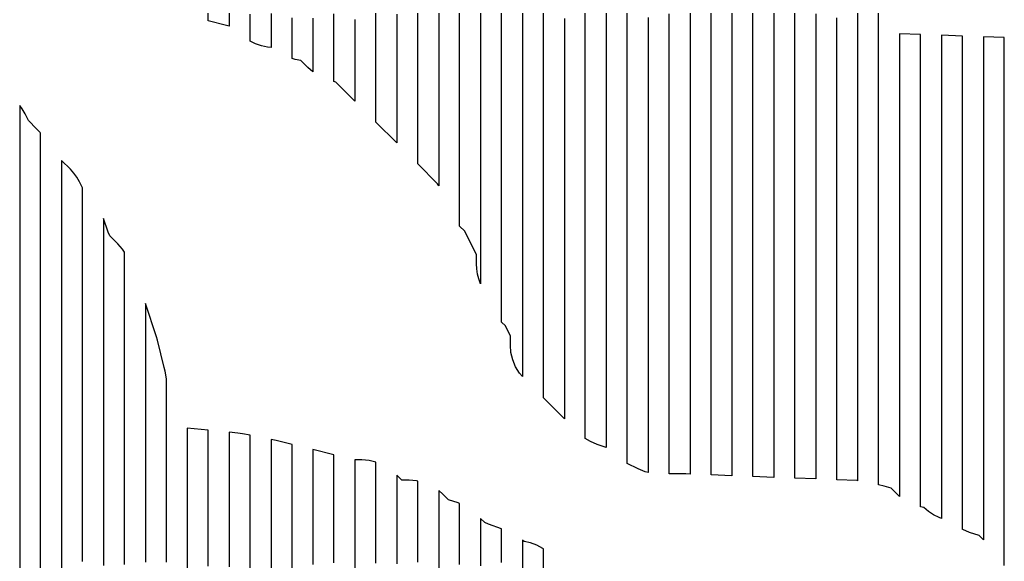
# Model space of a CAD drawing. Header units: millimetres. Extents: x -6 to 1890, y -8 to 898.
# Drawn here: x 1493.6 to 1681.6, y 642.5 to 745.9 of the extents above; entities that cross this region are included whole.
import ezdxf

# ---------------------------------------------------------------- set-up
doc = ezdxf.new("R2010")
doc.units = ezdxf.units.MM
doc.layers.add('PASSADAS_COMPLETAS', color=1, linetype='CONTINUOUS')
doc.layers.add('PECAS_2D', color=3, linetype='CONTINUOUS')

msp = doc.modelspace()

# ---------------------------------------------------------------- linework, layer by layer
at = {"layer": 'PASSADAS_COMPLETAS'}
for points in [[(1573.578, 759.656), (1573.578, 738.876), (1573.578, 737.578), (1573.578, 736.279), (1573.578, 734.98), (1573.578, 733.681), (1573.578, 732.383), (1573.578, 731.084), (1573.578, 729.785), (1573.578, 728.486), (1573.578, 725.889), (1573.578, 724.59), (1573.578, 723.291), (1573.578, 721.993), (1573.578, 714.2), (1573.382, 714.592), (1569.578, 718.396), (1569.578, 726.127), (1569.578, 727.416), (1569.578, 728.704), (1569.578, 729.993), (1569.578, 731.281), (1569.578, 732.57), (1569.578, 733.858), (1569.578, 735.147), (1569.578, 736.435), (1569.578, 737.724), (1569.578, 739.012), (1569.578, 740.301), (1569.578, 741.589), (1569.578, 742.878), (1569.578, 744.166), (1569.578, 762.205)], [(1581.578, 755.082), (1581.578, 727.889), (1581.578, 726.595), (1581.578, 725.3), (1581.578, 724.005), (1581.578, 722.71), (1581.578, 721.415), (1581.578, 720.12), (1581.578, 718.825), (1581.578, 717.531), (1581.578, 716.236), (1581.578, 714.941), (1581.578, 713.646), (1581.578, 711.056), (1581.578, 709.761), (1581.578, 695.518), (1581.276, 696.423), (1581.018, 697.363), (1580.861, 698.328), (1580.809, 699.301), (1580.809, 701.03), (1578.552, 705.544), (1577.578, 706.518), (1577.578, 716.927), (1577.578, 718.228), (1577.578, 719.529), (1577.578, 720.83), (1577.578, 722.131), (1577.578, 723.432), (1577.578, 724.734), (1577.578, 726.035), (1577.578, 727.336), (1577.578, 728.637), (1577.578, 729.938), (1577.578, 732.54), (1577.578, 757.261)], [(1653.578, 756.473), (1653.578, 744.799), (1653.578, 739.611), (1653.578, 737.017), (1653.578, 735.72), (1653.578, 734.423), (1653.578, 733.126), (1653.578, 731.829), (1653.578, 730.532), (1653.578, 727.938), (1653.578, 726.641), (1653.578, 725.344), (1653.578, 724.047), (1653.578, 722.75), (1653.578, 721.453), (1653.578, 720.156), (1653.578, 718.859), (1653.578, 717.562), (1653.578, 716.265), (1653.578, 714.968), (1653.578, 713.67), (1653.578, 712.373), (1653.578, 711.076), (1653.578, 709.779), (1653.578, 708.482), (1653.578, 707.185), (1653.578, 705.888), (1653.578, 668.274), (1653.578, 666.977), (1653.578, 665.68), (1653.578, 664.383), (1653.578, 663.086), (1653.578, 661.789), (1653.578, 657.898), (1653.466, 657.92), (1649.578, 658.07), (1649.578, 661.96), (1649.578, 663.257), (1649.578, 664.554), (1649.578, 665.851), (1649.578, 667.148), (1649.578, 668.445), (1649.578, 706.057), (1649.578, 707.354), (1649.578, 708.651), (1649.578, 709.948), (1649.578, 711.245), (1649.578, 712.542), (1649.578, 713.839), (1649.578, 715.135), (1649.578, 716.432), (1649.578, 717.729), (1649.578, 719.026), (1649.578, 720.323), (1649.578, 721.62), (1649.578, 722.917), (1649.578, 724.214), (1649.578, 726.808), (1649.578, 728.105), (1649.578, 729.402), (1649.578, 730.699), (1649.578, 731.996), (1649.578, 733.293), (1649.578, 734.59), (1649.578, 738.481), (1649.578, 741.075), (1649.578, 743.668), (1649.578, 746.262)], [(1589.578, 749.919), (1589.578, 712.559), (1589.578, 709.982), (1589.578, 708.694), (1589.578, 707.405), (1589.578, 706.117), (1589.578, 704.829), (1589.578, 703.541), (1589.578, 702.252), (1589.578, 700.964), (1589.578, 699.676), (1589.578, 698.387), (1589.578, 697.099), (1589.578, 695.811), (1589.578, 694.523), (1589.578, 693.234), (1589.578, 691.946), (1589.578, 677.775), (1589.021, 678.426), (1588.268, 679.65), (1587.715, 680.986), (1587.381, 682.383), (1587.272, 683.789), (1587.272, 685.519), (1586.308, 687.447), (1585.578, 688.177), (1585.578, 702.369), (1585.578, 703.659), (1585.578, 704.949), (1585.578, 706.239), (1585.578, 707.529), (1585.578, 708.819), (1585.578, 710.109), (1585.578, 711.399), (1585.578, 712.689), (1585.578, 713.979), (1585.578, 715.27), (1585.578, 716.56), (1585.578, 717.85), (1585.578, 719.14), (1585.578, 720.43), (1585.578, 752.682)], [(1681.578, 641.692), (1681.578, 649.448), (1681.578, 650.741), (1681.578, 652.034), (1681.578, 653.326), (1681.578, 654.619), (1681.578, 655.912), (1681.578, 657.205), (1681.578, 702.451), (1681.578, 703.744), (1681.578, 705.036), (1681.578, 706.329), (1681.578, 708.915), (1681.578, 710.207), (1681.578, 712.793), (1681.578, 715.378), (1681.578, 717.964), (1681.578, 719.257), (1681.578, 720.549), (1681.578, 721.842), (1681.578, 723.135), (1681.578, 724.428), (1681.578, 725.72), (1681.578, 727.013), (1681.578, 728.306), (1681.578, 729.599), (1681.578, 730.891), (1681.578, 732.184), (1681.578, 733.477), (1681.578, 734.77), (1681.578, 736.062), (1681.578, 737.355), (1681.578, 738.648), (1681.578, 742.526), (1677.578, 742.669), (1677.578, 738.774), (1677.578, 737.475), (1677.578, 736.177), (1677.578, 734.879), (1677.578, 733.58), (1677.578, 732.282), (1677.578, 730.984), (1677.578, 729.685), (1677.578, 728.387), (1677.578, 727.088), (1677.578, 725.79), (1677.578, 724.492), (1677.578, 723.193), (1677.578, 721.895), (1677.578, 720.596), (1677.578, 719.298), (1677.578, 718), (1677.578, 716.701), (1677.578, 715.403), (1677.578, 714.105), (1677.578, 712.806), (1677.578, 711.508), (1677.578, 710.21), (1677.578, 708.911), (1677.578, 707.613), (1677.578, 706.314), (1677.578, 705.016), (1677.578, 703.718), (1677.578, 659.573), (1677.578, 658.275), (1677.578, 656.976), (1677.578, 655.678), (1677.578, 654.379), (1677.578, 653.081), (1677.578, 651.783), (1677.578, 646.589), (1676.769, 647.398), (1674.929, 648.012), (1673.637, 648.556), (1673.578, 648.593), (1673.578, 655.046), (1673.578, 656.337), (1673.578, 657.627), (1673.578, 658.918), (1673.578, 661.499), (1673.578, 702.801), (1673.578, 704.092), (1673.578, 705.382), (1673.578, 706.673), (1673.578, 707.964), (1673.578, 709.254), (1673.578, 710.545), (1673.578, 711.836), (1673.578, 713.126), (1673.578, 714.417), (1673.578, 715.708), (1673.578, 716.998), (1673.578, 718.289), (1673.578, 719.58), (1673.578, 720.87), (1673.578, 722.161), (1673.578, 723.452), (1673.578, 724.742), (1673.578, 726.033), (1673.578, 727.324), (1673.578, 728.614), (1673.578, 729.905), (1673.578, 731.196), (1673.578, 732.486), (1673.578, 733.777), (1673.578, 735.068), (1673.578, 737.649), (1673.578, 738.94), (1673.578, 742.812), (1669.578, 742.955), (1669.578, 737.756), (1669.578, 736.456), (1669.578, 733.857), (1669.578, 732.557), (1669.578, 731.258), (1669.578, 729.958), (1669.578, 728.658), (1669.578, 727.359), (1669.578, 726.059), (1669.578, 724.759), (1669.578, 723.46), (1669.578, 722.16), (1669.578, 720.86), (1669.578, 719.561), (1669.578, 718.261), (1669.578, 716.961), (1669.578, 715.662), (1669.578, 714.362), (1669.578, 713.062), (1669.578, 711.763), (1669.578, 710.463), (1669.578, 709.164), (1669.578, 707.864), (1669.578, 706.564), (1669.578, 705.265), (1669.578, 662.376), (1669.578, 661.076), (1669.578, 659.776), (1669.578, 658.477), (1669.578, 657.177), (1669.578, 655.878), (1669.578, 650.679), (1669.11, 650.841), (1668.052, 651.369), (1667.075, 652.027), (1666.192, 652.805), (1665.578, 652.932), (1665.578, 658.084), (1665.578, 659.372), (1665.578, 660.66), (1665.578, 661.948), (1665.578, 663.237), (1665.578, 664.525), (1665.578, 665.813), (1665.578, 705.743), (1665.578, 707.031), (1665.578, 708.319), (1665.578, 709.607), (1665.578, 710.896), (1665.578, 712.184), (1665.578, 713.472), (1665.578, 714.76), (1665.578, 716.048), (1665.578, 717.336), (1665.578, 718.624), (1665.578, 719.912), (1665.578, 721.2), (1665.578, 722.488), (1665.578, 723.776), (1665.578, 725.064), (1665.578, 726.352), (1665.578, 727.641), (1665.578, 728.929), (1665.578, 730.217), (1665.578, 731.505), (1665.578, 732.793), (1665.578, 735.369), (1665.578, 736.657), (1665.578, 737.945), (1665.578, 743.097), (1661.578, 743.24), (1661.578, 736.745), (1661.578, 735.445), (1661.578, 734.146), (1661.578, 732.847), (1661.578, 731.548), (1661.578, 730.249), (1661.578, 728.95), (1661.578, 727.651), (1661.578, 726.352), (1661.578, 725.052), (1661.578, 723.753), (1661.578, 722.454), (1661.578, 721.155), (1661.578, 719.856), (1661.578, 718.557), (1661.578, 717.258), (1661.578, 715.959), (1661.578, 714.659), (1661.578, 713.36), (1661.578, 712.061), (1661.578, 710.762), (1661.578, 709.463), (1661.578, 708.164), (1661.578, 706.865), (1661.578, 705.565), (1661.578, 666.592), (1661.578, 665.292), (1661.578, 663.993), (1661.578, 662.694), (1661.578, 661.395), (1661.578, 660.096), (1661.578, 654.899), (1661.031, 655.38), (1659.965, 656.447), (1658.663, 656.881), (1657.578, 657.098), (1657.578, 660.957), (1657.578, 662.244), (1657.578, 663.53), (1657.578, 664.817), (1657.578, 666.103), (1657.578, 669.963), (1657.578, 705.984), (1657.578, 707.271), (1657.578, 708.557), (1657.578, 709.844), (1657.578, 711.13), (1657.578, 712.417), (1657.578, 713.703), (1657.578, 714.99), (1657.578, 716.276), (1657.578, 717.563), (1657.578, 718.849), (1657.578, 720.136), (1657.578, 721.422), (1657.578, 722.709), (1657.578, 723.995), (1657.578, 725.282), (1657.578, 726.568), (1657.578, 727.855), (1657.578, 729.141), (1657.578, 730.428), (1657.578, 731.714), (1657.578, 734.287), (1657.578, 735.574), (1657.578, 736.86), (1657.578, 751.012)], [(1533.578, 748.552), (1533.578, 744.679), (1533.073, 744.847), (1529.578, 745.721), (1529.578, 749.589)], [(1605.578, 749.418), (1605.578, 745.546), (1605.578, 741.674), (1605.578, 740.383), (1605.578, 739.093), (1605.578, 737.802), (1605.578, 736.511), (1605.578, 735.221), (1605.578, 678.432), (1605.578, 677.141), (1605.578, 675.851), (1605.578, 674.56), (1605.578, 673.269), (1605.578, 671.979), (1605.578, 670.688), (1605.578, 669.397), (1605.578, 664.235), (1603.835, 664.815), (1602.543, 665.36), (1601.578, 665.957), (1601.578, 672.406), (1601.578, 673.695), (1601.578, 674.985), (1601.578, 676.275), (1601.578, 677.565), (1601.578, 678.854), (1601.578, 680.144), (1601.578, 681.434), (1601.578, 684.013), (1601.578, 685.303), (1601.578, 739.474), (1601.578, 740.763), (1601.578, 743.343), (1601.578, 747.212)], [(1629.578, 748.537), (1629.578, 745.937), (1629.578, 742.037), (1629.578, 739.437), (1629.578, 735.537), (1629.578, 732.937), (1629.578, 730.337), (1629.578, 727.737), (1629.578, 723.838), (1629.578, 719.938), (1629.578, 714.738), (1629.578, 713.438), (1629.578, 712.138), (1629.578, 710.838), (1629.578, 709.538), (1629.578, 708.238), (1629.578, 706.938), (1629.578, 705.638), (1629.578, 704.338), (1629.578, 703.038), (1629.578, 667.939), (1629.578, 666.639), (1629.578, 665.339), (1629.578, 664.039), (1629.578, 662.739), (1629.578, 658.839), (1625.578, 658.993), (1625.578, 661.592), (1625.578, 662.891), (1625.578, 664.19), (1625.578, 665.49), (1625.578, 666.789), (1625.578, 668.089), (1625.578, 703.174), (1625.578, 704.474), (1625.578, 705.773), (1625.578, 708.372), (1625.578, 709.671), (1625.578, 710.971), (1625.578, 716.169), (1625.578, 718.767), (1625.578, 721.366), (1625.578, 723.965), (1625.578, 727.864), (1625.578, 731.762), (1625.578, 735.66), (1625.578, 738.259), (1625.578, 742.158), (1625.578, 744.757), (1625.578, 748.655)], [(1637.578, 747.367), (1637.578, 743.505), (1637.578, 740.93), (1637.578, 738.355), (1637.578, 735.78), (1637.578, 733.205), (1637.578, 730.63), (1637.578, 728.055), (1637.578, 722.905), (1637.578, 721.617), (1637.578, 720.33), (1637.578, 719.043), (1637.578, 717.755), (1637.578, 716.468), (1637.578, 715.18), (1637.578, 712.605), (1637.578, 711.318), (1637.578, 710.03), (1637.578, 708.743), (1637.578, 707.455), (1637.578, 706.168), (1637.578, 704.88), (1637.578, 668.831), (1637.578, 667.543), (1637.578, 666.256), (1637.578, 664.969), (1637.578, 663.681), (1637.578, 662.394), (1637.578, 658.531), (1633.578, 658.685), (1633.578, 662.585), (1633.578, 663.885), (1633.578, 665.185), (1633.578, 666.486), (1633.578, 667.786), (1633.578, 704.188), (1633.578, 705.488), (1633.578, 706.788), (1633.578, 708.088), (1633.578, 709.388), (1633.578, 711.989), (1633.578, 713.289), (1633.578, 714.589), (1633.578, 715.889), (1633.578, 717.189), (1633.578, 718.489), (1633.578, 723.689), (1633.578, 727.59), (1633.578, 730.19), (1633.578, 732.79), (1633.578, 735.39), (1633.578, 737.99), (1633.578, 740.591), (1633.578, 743.191), (1633.578, 745.791), (1633.578, 749.691)], [(1541.578, 747.114), (1541.578, 745.82), (1541.578, 740.645), (1540.912, 740.688), (1539.741, 740.919), (1538.6, 741.305), (1537.578, 741.81), (1537.578, 746.994)], [(1557.578, 745.975), (1557.578, 744.676), (1557.578, 743.378), (1557.578, 742.08), (1557.578, 740.782), (1557.578, 739.484), (1557.578, 738.185), (1557.578, 736.887), (1557.578, 730.396), (1553.971, 734.003), (1553.578, 734.134), (1553.578, 739.312), (1553.578, 740.606), (1553.578, 741.9), (1553.578, 743.195), (1553.578, 744.489), (1553.578, 745.783), (1553.578, 747.078)], [(1565.578, 747.023), (1565.578, 745.727), (1565.578, 744.431), (1565.578, 743.135), (1565.578, 741.838), (1565.578, 740.542), (1565.578, 739.246), (1565.578, 737.95), (1565.578, 736.654), (1565.578, 735.358), (1565.578, 734.061), (1565.578, 732.765), (1565.578, 731.469), (1565.578, 730.173), (1565.578, 722.396), (1561.578, 726.396), (1561.578, 732.904), (1561.578, 734.205), (1561.578, 735.507), (1561.578, 736.808), (1561.578, 738.11), (1561.578, 739.412), (1561.578, 740.713), (1561.578, 742.015), (1561.578, 744.618), (1561.578, 745.919), (1561.578, 747.221)], [(1597.578, 746.171), (1597.578, 744.875), (1597.578, 743.58), (1597.578, 691.744), (1597.578, 690.448), (1597.578, 687.857), (1597.578, 686.561), (1597.578, 685.265), (1597.578, 683.969), (1597.578, 682.673), (1597.578, 681.377), (1597.578, 680.081), (1597.578, 678.786), (1597.578, 677.49), (1597.578, 669.714), (1593.578, 673.714), (1593.578, 681.447), (1593.578, 682.736), (1593.578, 684.024), (1593.578, 685.313), (1593.578, 686.602), (1593.578, 687.891), (1593.578, 689.18), (1593.578, 690.468), (1593.578, 691.757), (1593.578, 693.046), (1593.578, 694.335), (1593.578, 695.623), (1593.578, 696.912), (1593.578, 700.778), (1593.578, 702.067), (1593.578, 703.356), (1593.578, 747.174)], [(1613.578, 746.362), (1613.578, 742.471), (1613.578, 738.581), (1613.578, 734.69), (1613.578, 730.799), (1613.578, 729.503), (1613.578, 728.206), (1613.578, 726.909), (1613.578, 725.612), (1613.578, 672.44), (1613.578, 671.143), (1613.578, 669.846), (1613.578, 668.55), (1613.578, 667.253), (1613.578, 665.956), (1613.578, 664.659), (1613.578, 659.472), (1612.99, 659.61), (1611.692, 660.139), (1609.578, 661.196), (1609.578, 666.389), (1609.578, 667.688), (1609.578, 668.986), (1609.578, 670.285), (1609.578, 671.583), (1609.578, 672.881), (1609.578, 674.18), (1609.578, 730.012), (1609.578, 731.31), (1609.578, 732.609), (1609.578, 733.907), (1609.578, 736.504), (1609.578, 740.399), (1609.578, 744.295), (1609.578, 748.19)], [(1621.578, 747.419), (1621.578, 743.525), (1621.578, 740.928), (1621.578, 738.332), (1621.578, 734.438), (1621.578, 730.543), (1621.578, 727.947), (1621.578, 724.053), (1621.578, 720.158), (1621.578, 716.264), (1621.578, 714.966), (1621.578, 713.668), (1621.578, 712.37), (1621.578, 711.071), (1621.578, 709.773), (1621.578, 708.475), (1621.578, 669.531), (1621.578, 668.233), (1621.578, 666.935), (1621.578, 665.637), (1621.578, 664.339), (1621.578, 663.041), (1621.578, 661.743), (1621.578, 659.147), (1620.757, 659.178), (1617.578, 659.178), (1617.578, 663.056), (1617.578, 664.348), (1617.578, 665.641), (1617.578, 666.933), (1617.578, 668.226), (1617.578, 670.811), (1617.578, 718.634), (1617.578, 719.927), (1617.578, 722.512), (1617.578, 723.804), (1617.578, 727.682), (1617.578, 730.267), (1617.578, 734.144), (1617.578, 738.022), (1617.578, 741.899), (1617.578, 744.484), (1617.578, 747.069)], [(1645.578, 747.073), (1645.578, 744.498), (1645.578, 741.922), (1645.578, 739.347), (1645.578, 736.771), (1645.578, 734.196), (1645.578, 730.333), (1645.578, 729.045), (1645.578, 727.758), (1645.578, 726.47), (1645.578, 725.182), (1645.578, 723.895), (1645.578, 722.607), (1645.578, 720.032), (1645.578, 718.744), (1645.578, 717.456), (1645.578, 716.169), (1645.578, 714.881), (1645.578, 713.593), (1645.578, 712.306), (1645.578, 711.018), (1645.578, 709.73), (1645.578, 708.443), (1645.578, 707.155), (1645.578, 705.867), (1645.578, 668.525), (1645.578, 667.237), (1645.578, 665.949), (1645.578, 664.662), (1645.578, 663.374), (1645.578, 662.086), (1645.578, 658.223), (1641.578, 658.377), (1641.578, 662.24), (1641.578, 663.527), (1641.578, 664.815), (1641.578, 666.103), (1641.578, 667.39), (1641.578, 668.678), (1641.578, 704.729), (1641.578, 706.016), (1641.578, 707.304), (1641.578, 708.591), (1641.578, 709.879), (1641.578, 711.167), (1641.578, 712.454), (1641.578, 713.742), (1641.578, 715.029), (1641.578, 716.317), (1641.578, 718.892), (1641.578, 720.179), (1641.578, 721.467), (1641.578, 722.754), (1641.578, 724.042), (1641.578, 725.329), (1641.578, 726.617), (1641.578, 731.767), (1641.578, 734.342), (1641.578, 736.917), (1641.578, 739.492), (1641.578, 742.068), (1641.578, 744.643), (1641.578, 747.218)], [(1549.578, 746.247), (1549.578, 744.96), (1549.578, 743.674), (1549.578, 742.387), (1549.578, 735.955), (1548.574, 736.815), (1547.272, 738.117), (1546.154, 738.347), (1545.578, 738.544), (1545.578, 743.689), (1545.578, 744.975), (1545.578, 746.262)], [(1497.578, 603.63), (1497.578, 664.584), (1497.578, 665.881), (1497.578, 667.178), (1497.578, 668.475), (1497.578, 669.772), (1497.578, 671.069), (1497.578, 672.366), (1497.578, 673.663), (1497.578, 674.959), (1497.578, 676.256), (1497.578, 678.85), (1497.578, 681.444), (1497.578, 684.038), (1497.578, 686.632), (1497.578, 689.225), (1497.578, 691.819), (1497.578, 693.116), (1497.578, 695.71), (1497.578, 698.304), (1497.578, 700.897), (1497.578, 703.491), (1497.578, 706.085), (1497.578, 708.679), (1497.578, 711.273), (1497.578, 715.163), (1497.578, 716.46), (1497.578, 717.757), (1497.578, 724.242), (1497.464, 724.4), (1496.813, 725.125), (1495.272, 726.666), (1494.64, 727.93), (1494.055, 728.933), (1493.578, 729.553), (1493.578, 721.767), (1493.578, 720.47), (1493.578, 717.874), (1493.578, 716.577), (1493.578, 713.981), (1493.578, 710.088), (1493.578, 707.493), (1493.578, 704.898), (1493.578, 702.302), (1493.578, 699.707), (1493.578, 697.112), (1493.578, 694.516), (1493.578, 691.921), (1493.578, 689.326), (1493.578, 686.731), (1493.578, 684.135), (1493.578, 682.838), (1493.578, 681.54), (1493.578, 680.242), (1493.578, 678.945), (1493.578, 677.647), (1493.578, 676.349), (1493.578, 675.052), (1493.578, 673.754), (1493.578, 606.275)], [(1505.578, 642.447), (1505.578, 643.744), (1505.578, 645.042), (1505.578, 647.637), (1505.578, 648.934), (1505.578, 650.232), (1505.578, 651.529), (1505.578, 652.827), (1505.578, 655.422), (1505.578, 658.017), (1505.578, 659.314), (1505.578, 661.909), (1505.578, 664.504), (1505.578, 667.099), (1505.578, 669.694), (1505.578, 672.289), (1505.578, 674.884), (1505.578, 677.479), (1505.578, 680.074), (1505.578, 682.669), (1505.578, 683.967), (1505.578, 686.562), (1505.578, 687.859), (1505.578, 690.454), (1505.578, 691.752), (1505.578, 694.347), (1505.578, 696.942), (1505.578, 698.239), (1505.578, 700.834), (1505.578, 702.132), (1505.578, 704.727), (1505.578, 706.024), (1505.578, 713.809), (1504.981, 715.004), (1504.499, 715.851), (1503.927, 716.644), (1503.276, 717.369), (1501.578, 719.067), (1501.578, 711.334), (1501.578, 710.045), (1501.578, 707.467), (1501.578, 704.89), (1501.578, 702.312), (1501.578, 699.734), (1501.578, 697.157), (1501.578, 694.579), (1501.578, 692.001), (1501.578, 690.712), (1501.578, 688.135), (1501.578, 684.268), (1501.578, 681.69), (1501.578, 679.113), (1501.578, 676.535), (1501.578, 673.957), (1501.578, 671.38), (1501.578, 668.802), (1501.578, 666.224), (1501.578, 664.935), (1501.578, 663.647), (1501.578, 662.358), (1501.578, 661.069), (1501.578, 659.78), (1501.578, 658.491), (1501.578, 657.202), (1501.578, 655.914), (1501.578, 653.336), (1501.578, 650.758), (1501.578, 649.469), (1501.578, 648.18), (1501.578, 603.071)], [(1513.578, 641.92), (1513.578, 649.696), (1513.578, 650.992), (1513.578, 652.288), (1513.578, 653.583), (1513.578, 654.879), (1513.578, 656.175), (1513.578, 658.767), (1513.578, 660.063), (1513.578, 661.359), (1513.578, 662.655), (1513.578, 665.247), (1513.578, 666.543), (1513.578, 667.839), (1513.578, 669.135), (1513.578, 670.43), (1513.578, 671.726), (1513.578, 673.022), (1513.578, 675.614), (1513.578, 678.206), (1513.578, 680.798), (1513.578, 682.094), (1513.578, 684.686), (1513.578, 685.982), (1513.578, 687.277), (1513.578, 688.573), (1513.578, 701.533), (1513.236, 702.085), (1512.324, 703.15), (1510.783, 704.691), (1510.44, 705.377), (1509.578, 707.964), (1509.578, 697.571), (1509.578, 696.272), (1509.578, 694.973), (1509.578, 692.375), (1509.578, 691.076), (1509.578, 688.477), (1509.578, 687.178), (1509.578, 684.58), (1509.578, 683.281), (1509.578, 680.683), (1509.578, 678.084), (1509.578, 676.785), (1509.578, 674.187), (1509.578, 672.888), (1509.578, 671.589), (1509.578, 668.991), (1509.578, 667.692), (1509.578, 666.393), (1509.578, 663.794), (1509.578, 662.495), (1509.578, 661.196), (1509.578, 659.897), (1509.578, 658.598), (1509.578, 657.299), (1509.578, 656), (1509.578, 654.701), (1509.578, 653.401), (1509.578, 649.504), (1509.578, 648.205), (1509.578, 646.906), (1509.578, 645.607), (1509.578, 644.308), (1509.578, 643.009), (1509.578, 641.71)], [(1521.578, 642.359), (1521.578, 644.949), (1521.578, 647.539), (1521.578, 650.13), (1521.578, 652.72), (1521.578, 655.31), (1521.578, 657.9), (1521.578, 661.786), (1521.578, 663.081), (1521.578, 677.327), (1521.329, 678.822), (1521.181, 679.533), (1519.888, 684.704), (1519.693, 685.374), (1517.578, 691.72), (1517.578, 672.232), (1517.578, 670.932), (1517.578, 669.633), (1517.578, 668.334), (1517.578, 667.035), (1517.578, 664.437), (1517.578, 663.137), (1517.578, 661.838), (1517.578, 660.539), (1517.578, 659.24), (1517.578, 655.342), (1517.578, 650.145), (1517.578, 647.547), (1517.578, 644.949), (1517.578, 642.35)], [(1529.578, 641.595), (1529.578, 644.191), (1529.578, 646.787), (1529.578, 649.384), (1529.578, 651.98), (1529.578, 654.576), (1529.578, 657.172), (1529.578, 659.769), (1529.578, 661.067), (1529.578, 662.365), (1529.578, 667.557), (1525.578, 667.958), (1525.578, 662.768), (1525.578, 661.47), (1525.578, 658.875), (1525.578, 656.281), (1525.578, 653.686), (1525.578, 651.091), (1525.578, 648.496), (1525.578, 645.901), (1525.578, 643.306), (1525.578, 640.711)], [(1537.578, 640.801), (1537.578, 643.378), (1537.578, 645.954), (1537.578, 648.531), (1537.578, 651.107), (1537.578, 652.396), (1537.578, 654.972), (1537.578, 657.549), (1537.578, 660.126), (1537.578, 661.414), (1537.578, 666.567), (1536.112, 666.86), (1535.232, 666.992), (1533.578, 667.157), (1533.578, 662.012), (1533.578, 660.726), (1533.578, 658.153), (1533.578, 655.581), (1533.578, 653.008), (1533.578, 650.435), (1533.578, 647.863), (1533.578, 645.29), (1533.578, 641.431)], [(1545.578, 640.271), (1545.578, 642.856), (1545.578, 645.441), (1545.578, 648.026), (1545.578, 650.611), (1545.578, 653.196), (1545.578, 655.781), (1545.578, 658.365), (1545.578, 659.658), (1545.578, 664.828), (1542.575, 665.568), (1541.578, 665.767), (1541.578, 660.556), (1541.578, 659.254), (1541.578, 656.648), (1541.578, 654.043), (1541.578, 651.437), (1541.578, 648.832), (1541.578, 646.226), (1541.578, 643.621), (1541.578, 641.015)], [(1553.578, 642.239), (1553.578, 644.812), (1553.578, 647.384), (1553.578, 649.956), (1553.578, 652.529), (1553.578, 653.815), (1553.578, 656.387), (1553.578, 657.673), (1553.578, 662.818), (1549.578, 663.828), (1549.578, 658.67), (1549.578, 657.38), (1549.578, 654.801), (1549.578, 652.222), (1549.578, 649.643), (1549.578, 647.064), (1549.578, 644.485), (1549.578, 641.906)], [(1561.578, 642.149), (1561.578, 644.723), (1561.578, 647.297), (1561.578, 649.87), (1561.578, 652.444), (1561.578, 653.73), (1561.578, 655.017), (1561.578, 661.451), (1560.293, 661.758), (1558.887, 661.867), (1557.578, 661.867), (1557.578, 656.718), (1557.578, 655.431), (1557.578, 652.857), (1557.578, 650.283), (1557.578, 647.709), (1557.578, 645.135), (1557.578, 642.56), (1557.578, 639.986)], [(1569.578, 642.314), (1569.578, 644.899), (1569.578, 647.484), (1569.578, 650.068), (1569.578, 651.361), (1569.578, 657.823), (1569.341, 657.88), (1567.935, 657.989), (1566.534, 657.989), (1565.578, 658.945), (1565.578, 653.744), (1565.578, 652.443), (1565.578, 649.843), (1565.578, 647.242), (1565.578, 644.642), (1565.578, 642.042)], [(1577.578, 641.86), (1577.578, 644.451), (1577.578, 647.041), (1577.578, 653.517), (1577.276, 653.644), (1575.436, 654.257), (1574.37, 655.324), (1573.578, 656.001), (1573.578, 649.524), (1573.578, 648.229), (1573.578, 645.638), (1573.578, 643.047), (1573.578, 640.456)], [(1585.578, 642.266), (1585.578, 648.722), (1583.06, 649.562), (1582.374, 649.905), (1581.578, 650.7), (1581.578, 645.534), (1581.578, 644.242), (1581.578, 641.659)], [(1593.578, 637.137), (1593.578, 644.873), (1593.463, 644.958), (1592.322, 645.567), (1591.118, 646.005), (1589.881, 646.275), (1589.578, 646.535), (1589.578, 640.078)]]:
    msp.add_lwpolyline(points, dxfattribs=at)
at = {"layer": 'PECAS_2D'}
for points in [[(1573.578, 759.656), (1573.578, 738.876), (1573.578, 737.578), (1573.578, 736.279), (1573.578, 734.98), (1573.578, 733.681), (1573.578, 732.383), (1573.578, 731.084), (1573.578, 729.785), (1573.578, 728.486), (1573.578, 725.889), (1573.578, 724.59), (1573.578, 723.291), (1573.578, 721.993), (1573.578, 714.2), (1573.382, 714.592), (1569.578, 718.396), (1569.578, 726.127), (1569.578, 727.416), (1569.578, 728.704), (1569.578, 729.993), (1569.578, 731.281), (1569.578, 732.57), (1569.578, 733.858), (1569.578, 735.147), (1569.578, 736.435), (1569.578, 737.724), (1569.578, 739.012), (1569.578, 740.301), (1569.578, 741.589), (1569.578, 742.878), (1569.578, 744.166), (1569.578, 762.205)], [(1581.578, 755.082), (1581.578, 727.889), (1581.578, 726.595), (1581.578, 725.3), (1581.578, 724.005), (1581.578, 722.71), (1581.578, 721.415), (1581.578, 720.12), (1581.578, 718.825), (1581.578, 717.531), (1581.578, 716.236), (1581.578, 714.941), (1581.578, 713.646), (1581.578, 711.056), (1581.578, 709.761), (1581.578, 695.518), (1581.276, 696.423), (1581.018, 697.363), (1580.861, 698.328), (1580.809, 699.301), (1580.809, 701.03), (1578.552, 705.544), (1577.578, 706.518), (1577.578, 716.927), (1577.578, 718.228), (1577.578, 719.529), (1577.578, 720.83), (1577.578, 722.131), (1577.578, 723.432), (1577.578, 724.734), (1577.578, 726.035), (1577.578, 727.336), (1577.578, 728.637), (1577.578, 729.938), (1577.578, 732.54), (1577.578, 757.261)], [(1653.578, 756.473), (1653.578, 744.799), (1653.578, 739.611), (1653.578, 737.017), (1653.578, 735.72), (1653.578, 734.423), (1653.578, 733.126), (1653.578, 731.829), (1653.578, 730.532), (1653.578, 727.938), (1653.578, 726.641), (1653.578, 725.344), (1653.578, 724.047), (1653.578, 722.75), (1653.578, 721.453), (1653.578, 720.156), (1653.578, 718.859), (1653.578, 717.562), (1653.578, 716.265), (1653.578, 714.968), (1653.578, 713.67), (1653.578, 712.373), (1653.578, 711.076), (1653.578, 709.779), (1653.578, 708.482), (1653.578, 707.185), (1653.578, 705.888), (1653.578, 668.274), (1653.578, 666.977), (1653.578, 665.68), (1653.578, 664.383), (1653.578, 663.086), (1653.578, 661.789), (1653.578, 657.898), (1653.466, 657.92), (1649.578, 658.07), (1649.578, 661.96), (1649.578, 663.257), (1649.578, 664.554), (1649.578, 665.851), (1649.578, 667.148), (1649.578, 668.445), (1649.578, 706.057), (1649.578, 707.354), (1649.578, 708.651), (1649.578, 709.948), (1649.578, 711.245), (1649.578, 712.542), (1649.578, 713.839), (1649.578, 715.135), (1649.578, 716.432), (1649.578, 717.729), (1649.578, 719.026), (1649.578, 720.323), (1649.578, 721.62), (1649.578, 722.917), (1649.578, 724.214), (1649.578, 726.808), (1649.578, 728.105), (1649.578, 729.402), (1649.578, 730.699), (1649.578, 731.996), (1649.578, 733.293), (1649.578, 734.59), (1649.578, 738.481), (1649.578, 741.075), (1649.578, 743.668), (1649.578, 746.262)], [(1589.578, 749.919), (1589.578, 712.559), (1589.578, 709.982), (1589.578, 708.694), (1589.578, 707.405), (1589.578, 706.117), (1589.578, 704.829), (1589.578, 703.541), (1589.578, 702.252), (1589.578, 700.964), (1589.578, 699.676), (1589.578, 698.387), (1589.578, 697.099), (1589.578, 695.811), (1589.578, 694.523), (1589.578, 693.234), (1589.578, 691.946), (1589.578, 677.775), (1589.021, 678.426), (1588.268, 679.65), (1587.715, 680.986), (1587.381, 682.383), (1587.272, 683.789), (1587.272, 685.519), (1586.308, 687.447), (1585.578, 688.177), (1585.578, 702.369), (1585.578, 703.659), (1585.578, 704.949), (1585.578, 706.239), (1585.578, 707.529), (1585.578, 708.819), (1585.578, 710.109), (1585.578, 711.399), (1585.578, 712.689), (1585.578, 713.979), (1585.578, 715.27), (1585.578, 716.56), (1585.578, 717.85), (1585.578, 719.14), (1585.578, 720.43), (1585.578, 752.682)], [(1681.578, 641.692), (1681.578, 649.448), (1681.578, 650.741), (1681.578, 652.034), (1681.578, 653.326), (1681.578, 654.619), (1681.578, 655.912), (1681.578, 657.205), (1681.578, 702.451), (1681.578, 703.744), (1681.578, 705.036), (1681.578, 706.329), (1681.578, 708.915), (1681.578, 710.207), (1681.578, 712.793), (1681.578, 715.378), (1681.578, 717.964), (1681.578, 719.257), (1681.578, 720.549), (1681.578, 721.842), (1681.578, 723.135), (1681.578, 724.428), (1681.578, 725.72), (1681.578, 727.013), (1681.578, 728.306), (1681.578, 729.599), (1681.578, 730.891), (1681.578, 732.184), (1681.578, 733.477), (1681.578, 734.77), (1681.578, 736.062), (1681.578, 737.355), (1681.578, 738.648), (1681.578, 742.526), (1677.578, 742.669), (1677.578, 738.774), (1677.578, 737.475), (1677.578, 736.177), (1677.578, 734.879), (1677.578, 733.58), (1677.578, 732.282), (1677.578, 730.984), (1677.578, 729.685), (1677.578, 728.387), (1677.578, 727.088), (1677.578, 725.79), (1677.578, 724.492), (1677.578, 723.193), (1677.578, 721.895), (1677.578, 720.596), (1677.578, 719.298), (1677.578, 718), (1677.578, 716.701), (1677.578, 715.403), (1677.578, 714.105), (1677.578, 712.806), (1677.578, 711.508), (1677.578, 710.21), (1677.578, 708.911), (1677.578, 707.613), (1677.578, 706.314), (1677.578, 705.016), (1677.578, 703.718), (1677.578, 659.573), (1677.578, 658.275), (1677.578, 656.976), (1677.578, 655.678), (1677.578, 654.379), (1677.578, 653.081), (1677.578, 651.783), (1677.578, 646.589), (1676.769, 647.398), (1674.929, 648.012), (1673.637, 648.556), (1673.578, 648.593), (1673.578, 655.046), (1673.578, 656.337), (1673.578, 657.627), (1673.578, 658.918), (1673.578, 661.499), (1673.578, 702.801), (1673.578, 704.092), (1673.578, 705.382), (1673.578, 706.673), (1673.578, 707.964), (1673.578, 709.254), (1673.578, 710.545), (1673.578, 711.836), (1673.578, 713.126), (1673.578, 714.417), (1673.578, 715.708), (1673.578, 716.998), (1673.578, 718.289), (1673.578, 719.58), (1673.578, 720.87), (1673.578, 722.161), (1673.578, 723.452), (1673.578, 724.742), (1673.578, 726.033), (1673.578, 727.324), (1673.578, 728.614), (1673.578, 729.905), (1673.578, 731.196), (1673.578, 732.486), (1673.578, 733.777), (1673.578, 735.068), (1673.578, 737.649), (1673.578, 738.94), (1673.578, 742.812), (1669.578, 742.955), (1669.578, 737.756), (1669.578, 736.456), (1669.578, 733.857), (1669.578, 732.557), (1669.578, 731.258), (1669.578, 729.958), (1669.578, 728.658), (1669.578, 727.359), (1669.578, 726.059), (1669.578, 724.759), (1669.578, 723.46), (1669.578, 722.16), (1669.578, 720.86), (1669.578, 719.561), (1669.578, 718.261), (1669.578, 716.961), (1669.578, 715.662), (1669.578, 714.362), (1669.578, 713.062), (1669.578, 711.763), (1669.578, 710.463), (1669.578, 709.164), (1669.578, 707.864), (1669.578, 706.564), (1669.578, 705.265), (1669.578, 662.376), (1669.578, 661.076), (1669.578, 659.776), (1669.578, 658.477), (1669.578, 657.177), (1669.578, 655.878), (1669.578, 650.679), (1669.11, 650.841), (1668.052, 651.369), (1667.075, 652.027), (1666.192, 652.805), (1665.578, 652.932), (1665.578, 658.084), (1665.578, 659.372), (1665.578, 660.66), (1665.578, 661.948), (1665.578, 663.237), (1665.578, 664.525), (1665.578, 665.813), (1665.578, 705.743), (1665.578, 707.031), (1665.578, 708.319), (1665.578, 709.607), (1665.578, 710.896), (1665.578, 712.184), (1665.578, 713.472), (1665.578, 714.76), (1665.578, 716.048), (1665.578, 717.336), (1665.578, 718.624), (1665.578, 719.912), (1665.578, 721.2), (1665.578, 722.488), (1665.578, 723.776), (1665.578, 725.064), (1665.578, 726.352), (1665.578, 727.641), (1665.578, 728.929), (1665.578, 730.217), (1665.578, 731.505), (1665.578, 732.793), (1665.578, 735.369), (1665.578, 736.657), (1665.578, 737.945), (1665.578, 743.097), (1661.578, 743.24), (1661.578, 736.745), (1661.578, 735.445), (1661.578, 734.146), (1661.578, 732.847), (1661.578, 731.548), (1661.578, 730.249), (1661.578, 728.95), (1661.578, 727.651), (1661.578, 726.352), (1661.578, 725.052), (1661.578, 723.753), (1661.578, 722.454), (1661.578, 721.155), (1661.578, 719.856), (1661.578, 718.557), (1661.578, 717.258), (1661.578, 715.959), (1661.578, 714.659), (1661.578, 713.36), (1661.578, 712.061), (1661.578, 710.762), (1661.578, 709.463), (1661.578, 708.164), (1661.578, 706.865), (1661.578, 705.565), (1661.578, 666.592), (1661.578, 665.292), (1661.578, 663.993), (1661.578, 662.694), (1661.578, 661.395), (1661.578, 660.096), (1661.578, 654.899), (1661.031, 655.38), (1659.965, 656.447), (1658.663, 656.881), (1657.578, 657.098), (1657.578, 660.957), (1657.578, 662.244), (1657.578, 663.53), (1657.578, 664.817), (1657.578, 666.103), (1657.578, 669.963), (1657.578, 705.984), (1657.578, 707.271), (1657.578, 708.557), (1657.578, 709.844), (1657.578, 711.13), (1657.578, 712.417), (1657.578, 713.703), (1657.578, 714.99), (1657.578, 716.276), (1657.578, 717.563), (1657.578, 718.849), (1657.578, 720.136), (1657.578, 721.422), (1657.578, 722.709), (1657.578, 723.995), (1657.578, 725.282), (1657.578, 726.568), (1657.578, 727.855), (1657.578, 729.141), (1657.578, 730.428), (1657.578, 731.714), (1657.578, 734.287), (1657.578, 735.574), (1657.578, 736.86), (1657.578, 751.012)], [(1533.578, 748.552), (1533.578, 744.679), (1533.073, 744.847), (1529.578, 745.721), (1529.578, 749.589)], [(1605.578, 749.418), (1605.578, 745.546), (1605.578, 741.674), (1605.578, 740.383), (1605.578, 739.093), (1605.578, 737.802), (1605.578, 736.511), (1605.578, 735.221), (1605.578, 678.432), (1605.578, 677.141), (1605.578, 675.851), (1605.578, 674.56), (1605.578, 673.269), (1605.578, 671.979), (1605.578, 670.688), (1605.578, 669.397), (1605.578, 664.235), (1603.835, 664.815), (1602.543, 665.36), (1601.578, 665.957), (1601.578, 672.406), (1601.578, 673.695), (1601.578, 674.985), (1601.578, 676.275), (1601.578, 677.565), (1601.578, 678.854), (1601.578, 680.144), (1601.578, 681.434), (1601.578, 684.013), (1601.578, 685.303), (1601.578, 739.474), (1601.578, 740.763), (1601.578, 743.343), (1601.578, 747.212)], [(1629.578, 748.537), (1629.578, 745.937), (1629.578, 742.037), (1629.578, 739.437), (1629.578, 735.537), (1629.578, 732.937), (1629.578, 730.337), (1629.578, 727.737), (1629.578, 723.838), (1629.578, 719.938), (1629.578, 714.738), (1629.578, 713.438), (1629.578, 712.138), (1629.578, 710.838), (1629.578, 709.538), (1629.578, 708.238), (1629.578, 706.938), (1629.578, 705.638), (1629.578, 704.338), (1629.578, 703.038), (1629.578, 667.939), (1629.578, 666.639), (1629.578, 665.339), (1629.578, 664.039), (1629.578, 662.739), (1629.578, 658.839), (1625.578, 658.993), (1625.578, 661.592), (1625.578, 662.891), (1625.578, 664.19), (1625.578, 665.49), (1625.578, 666.789), (1625.578, 668.089), (1625.578, 703.174), (1625.578, 704.474), (1625.578, 705.773), (1625.578, 708.372), (1625.578, 709.671), (1625.578, 710.971), (1625.578, 716.169), (1625.578, 718.767), (1625.578, 721.366), (1625.578, 723.965), (1625.578, 727.864), (1625.578, 731.762), (1625.578, 735.66), (1625.578, 738.259), (1625.578, 742.158), (1625.578, 744.757), (1625.578, 748.655)], [(1637.578, 747.367), (1637.578, 743.505), (1637.578, 740.93), (1637.578, 738.355), (1637.578, 735.78), (1637.578, 733.205), (1637.578, 730.63), (1637.578, 728.055), (1637.578, 722.905), (1637.578, 721.617), (1637.578, 720.33), (1637.578, 719.043), (1637.578, 717.755), (1637.578, 716.468), (1637.578, 715.18), (1637.578, 712.605), (1637.578, 711.318), (1637.578, 710.03), (1637.578, 708.743), (1637.578, 707.455), (1637.578, 706.168), (1637.578, 704.88), (1637.578, 668.831), (1637.578, 667.543), (1637.578, 666.256), (1637.578, 664.969), (1637.578, 663.681), (1637.578, 662.394), (1637.578, 658.531), (1633.578, 658.685), (1633.578, 662.585), (1633.578, 663.885), (1633.578, 665.185), (1633.578, 666.486), (1633.578, 667.786), (1633.578, 704.188), (1633.578, 705.488), (1633.578, 706.788), (1633.578, 708.088), (1633.578, 709.388), (1633.578, 711.989), (1633.578, 713.289), (1633.578, 714.589), (1633.578, 715.889), (1633.578, 717.189), (1633.578, 718.489), (1633.578, 723.689), (1633.578, 727.59), (1633.578, 730.19), (1633.578, 732.79), (1633.578, 735.39), (1633.578, 737.99), (1633.578, 740.591), (1633.578, 743.191), (1633.578, 745.791), (1633.578, 749.691)], [(1541.578, 747.114), (1541.578, 745.82), (1541.578, 740.645), (1540.912, 740.688), (1539.741, 740.919), (1538.6, 741.305), (1537.578, 741.81), (1537.578, 746.994)], [(1557.578, 745.975), (1557.578, 744.676), (1557.578, 743.378), (1557.578, 742.08), (1557.578, 740.782), (1557.578, 739.484), (1557.578, 738.185), (1557.578, 736.887), (1557.578, 730.396), (1553.971, 734.003), (1553.578, 734.134), (1553.578, 739.312), (1553.578, 740.606), (1553.578, 741.9), (1553.578, 743.195), (1553.578, 744.489), (1553.578, 745.783), (1553.578, 747.078)], [(1565.578, 747.023), (1565.578, 745.727), (1565.578, 744.431), (1565.578, 743.135), (1565.578, 741.838), (1565.578, 740.542), (1565.578, 739.246), (1565.578, 737.95), (1565.578, 736.654), (1565.578, 735.358), (1565.578, 734.061), (1565.578, 732.765), (1565.578, 731.469), (1565.578, 730.173), (1565.578, 722.396), (1561.578, 726.396), (1561.578, 732.904), (1561.578, 734.205), (1561.578, 735.507), (1561.578, 736.808), (1561.578, 738.11), (1561.578, 739.412), (1561.578, 740.713), (1561.578, 742.015), (1561.578, 744.618), (1561.578, 745.919), (1561.578, 747.221)], [(1597.578, 746.171), (1597.578, 744.875), (1597.578, 743.58), (1597.578, 691.744), (1597.578, 690.448), (1597.578, 687.857), (1597.578, 686.561), (1597.578, 685.265), (1597.578, 683.969), (1597.578, 682.673), (1597.578, 681.377), (1597.578, 680.081), (1597.578, 678.786), (1597.578, 677.49), (1597.578, 669.714), (1593.578, 673.714), (1593.578, 681.447), (1593.578, 682.736), (1593.578, 684.024), (1593.578, 685.313), (1593.578, 686.602), (1593.578, 687.891), (1593.578, 689.18), (1593.578, 690.468), (1593.578, 691.757), (1593.578, 693.046), (1593.578, 694.335), (1593.578, 695.623), (1593.578, 696.912), (1593.578, 700.778), (1593.578, 702.067), (1593.578, 703.356), (1593.578, 747.174)], [(1613.578, 746.362), (1613.578, 742.471), (1613.578, 738.581), (1613.578, 734.69), (1613.578, 730.799), (1613.578, 729.503), (1613.578, 728.206), (1613.578, 726.909), (1613.578, 725.612), (1613.578, 672.44), (1613.578, 671.143), (1613.578, 669.846), (1613.578, 668.55), (1613.578, 667.253), (1613.578, 665.956), (1613.578, 664.659), (1613.578, 659.472), (1612.99, 659.61), (1611.692, 660.139), (1609.578, 661.196), (1609.578, 666.389), (1609.578, 667.688), (1609.578, 668.986), (1609.578, 670.285), (1609.578, 671.583), (1609.578, 672.881), (1609.578, 674.18), (1609.578, 730.012), (1609.578, 731.31), (1609.578, 732.609), (1609.578, 733.907), (1609.578, 736.504), (1609.578, 740.399), (1609.578, 744.295), (1609.578, 748.19)], [(1621.578, 747.419), (1621.578, 743.525), (1621.578, 740.928), (1621.578, 738.332), (1621.578, 734.438), (1621.578, 730.543), (1621.578, 727.947), (1621.578, 724.053), (1621.578, 720.158), (1621.578, 716.264), (1621.578, 714.966), (1621.578, 713.668), (1621.578, 712.37), (1621.578, 711.071), (1621.578, 709.773), (1621.578, 708.475), (1621.578, 669.531), (1621.578, 668.233), (1621.578, 666.935), (1621.578, 665.637), (1621.578, 664.339), (1621.578, 663.041), (1621.578, 661.743), (1621.578, 659.147), (1620.757, 659.178), (1617.578, 659.178), (1617.578, 663.056), (1617.578, 664.348), (1617.578, 665.641), (1617.578, 666.933), (1617.578, 668.226), (1617.578, 670.811), (1617.578, 718.634), (1617.578, 719.927), (1617.578, 722.512), (1617.578, 723.804), (1617.578, 727.682), (1617.578, 730.267), (1617.578, 734.144), (1617.578, 738.022), (1617.578, 741.899), (1617.578, 744.484), (1617.578, 747.069)], [(1645.578, 747.073), (1645.578, 744.498), (1645.578, 741.922), (1645.578, 739.347), (1645.578, 736.771), (1645.578, 734.196), (1645.578, 730.333), (1645.578, 729.045), (1645.578, 727.758), (1645.578, 726.47), (1645.578, 725.182), (1645.578, 723.895), (1645.578, 722.607), (1645.578, 720.032), (1645.578, 718.744), (1645.578, 717.456), (1645.578, 716.169), (1645.578, 714.881), (1645.578, 713.593), (1645.578, 712.306), (1645.578, 711.018), (1645.578, 709.73), (1645.578, 708.443), (1645.578, 707.155), (1645.578, 705.867), (1645.578, 668.525), (1645.578, 667.237), (1645.578, 665.949), (1645.578, 664.662), (1645.578, 663.374), (1645.578, 662.086), (1645.578, 658.223), (1641.578, 658.377), (1641.578, 662.24), (1641.578, 663.527), (1641.578, 664.815), (1641.578, 666.103), (1641.578, 667.39), (1641.578, 668.678), (1641.578, 704.729), (1641.578, 706.016), (1641.578, 707.304), (1641.578, 708.591), (1641.578, 709.879), (1641.578, 711.167), (1641.578, 712.454), (1641.578, 713.742), (1641.578, 715.029), (1641.578, 716.317), (1641.578, 718.892), (1641.578, 720.179), (1641.578, 721.467), (1641.578, 722.754), (1641.578, 724.042), (1641.578, 725.329), (1641.578, 726.617), (1641.578, 731.767), (1641.578, 734.342), (1641.578, 736.917), (1641.578, 739.492), (1641.578, 742.068), (1641.578, 744.643), (1641.578, 747.218)], [(1549.578, 746.247), (1549.578, 744.96), (1549.578, 743.674), (1549.578, 742.387), (1549.578, 735.955), (1548.574, 736.815), (1547.272, 738.117), (1546.154, 738.347), (1545.578, 738.544), (1545.578, 743.689), (1545.578, 744.975), (1545.578, 746.262)], [(1497.578, 603.63), (1497.578, 664.584), (1497.578, 665.881), (1497.578, 667.178), (1497.578, 668.475), (1497.578, 669.772), (1497.578, 671.069), (1497.578, 672.366), (1497.578, 673.663), (1497.578, 674.959), (1497.578, 676.256), (1497.578, 678.85), (1497.578, 681.444), (1497.578, 684.038), (1497.578, 686.632), (1497.578, 689.225), (1497.578, 691.819), (1497.578, 693.116), (1497.578, 695.71), (1497.578, 698.304), (1497.578, 700.897), (1497.578, 703.491), (1497.578, 706.085), (1497.578, 708.679), (1497.578, 711.273), (1497.578, 715.163), (1497.578, 716.46), (1497.578, 717.757), (1497.578, 724.242), (1497.464, 724.4), (1496.813, 725.125), (1495.272, 726.666), (1494.64, 727.93), (1494.055, 728.933), (1493.578, 729.553), (1493.578, 721.767), (1493.578, 720.47), (1493.578, 717.874), (1493.578, 716.577), (1493.578, 713.981), (1493.578, 710.088), (1493.578, 707.493), (1493.578, 704.898), (1493.578, 702.302), (1493.578, 699.707), (1493.578, 697.112), (1493.578, 694.516), (1493.578, 691.921), (1493.578, 689.326), (1493.578, 686.731), (1493.578, 684.135), (1493.578, 682.838), (1493.578, 681.54), (1493.578, 680.242), (1493.578, 678.945), (1493.578, 677.647), (1493.578, 676.349), (1493.578, 675.052), (1493.578, 673.754), (1493.578, 606.275)], [(1505.578, 642.447), (1505.578, 643.744), (1505.578, 645.042), (1505.578, 647.637), (1505.578, 648.934), (1505.578, 650.232), (1505.578, 651.529), (1505.578, 652.827), (1505.578, 655.422), (1505.578, 658.017), (1505.578, 659.314), (1505.578, 661.909), (1505.578, 664.504), (1505.578, 667.099), (1505.578, 669.694), (1505.578, 672.289), (1505.578, 674.884), (1505.578, 677.479), (1505.578, 680.074), (1505.578, 682.669), (1505.578, 683.967), (1505.578, 686.562), (1505.578, 687.859), (1505.578, 690.454), (1505.578, 691.752), (1505.578, 694.347), (1505.578, 696.942), (1505.578, 698.239), (1505.578, 700.834), (1505.578, 702.132), (1505.578, 704.727), (1505.578, 706.024), (1505.578, 713.809), (1504.981, 715.004), (1504.499, 715.851), (1503.927, 716.644), (1503.276, 717.369), (1501.578, 719.067), (1501.578, 711.334), (1501.578, 710.045), (1501.578, 707.467), (1501.578, 704.89), (1501.578, 702.312), (1501.578, 699.734), (1501.578, 697.157), (1501.578, 694.579), (1501.578, 692.001), (1501.578, 690.712), (1501.578, 688.135), (1501.578, 684.268), (1501.578, 681.69), (1501.578, 679.113), (1501.578, 676.535), (1501.578, 673.957), (1501.578, 671.38), (1501.578, 668.802), (1501.578, 666.224), (1501.578, 664.935), (1501.578, 663.647), (1501.578, 662.358), (1501.578, 661.069), (1501.578, 659.78), (1501.578, 658.491), (1501.578, 657.202), (1501.578, 655.914), (1501.578, 653.336), (1501.578, 650.758), (1501.578, 649.469), (1501.578, 648.18), (1501.578, 603.071)], [(1513.578, 641.92), (1513.578, 649.696), (1513.578, 650.992), (1513.578, 652.288), (1513.578, 653.583), (1513.578, 654.879), (1513.578, 656.175), (1513.578, 658.767), (1513.578, 660.063), (1513.578, 661.359), (1513.578, 662.655), (1513.578, 665.247), (1513.578, 666.543), (1513.578, 667.839), (1513.578, 669.135), (1513.578, 670.43), (1513.578, 671.726), (1513.578, 673.022), (1513.578, 675.614), (1513.578, 678.206), (1513.578, 680.798), (1513.578, 682.094), (1513.578, 684.686), (1513.578, 685.982), (1513.578, 687.277), (1513.578, 688.573), (1513.578, 701.533), (1513.236, 702.085), (1512.324, 703.15), (1510.783, 704.691), (1510.44, 705.377), (1509.578, 707.964), (1509.578, 697.571), (1509.578, 696.272), (1509.578, 694.973), (1509.578, 692.375), (1509.578, 691.076), (1509.578, 688.477), (1509.578, 687.178), (1509.578, 684.58), (1509.578, 683.281), (1509.578, 680.683), (1509.578, 678.084), (1509.578, 676.785), (1509.578, 674.187), (1509.578, 672.888), (1509.578, 671.589), (1509.578, 668.991), (1509.578, 667.692), (1509.578, 666.393), (1509.578, 663.794), (1509.578, 662.495), (1509.578, 661.196), (1509.578, 659.897), (1509.578, 658.598), (1509.578, 657.299), (1509.578, 656), (1509.578, 654.701), (1509.578, 653.401), (1509.578, 649.504), (1509.578, 648.205), (1509.578, 646.906), (1509.578, 645.607), (1509.578, 644.308), (1509.578, 643.009), (1509.578, 641.71)], [(1521.578, 642.359), (1521.578, 644.949), (1521.578, 647.539), (1521.578, 650.13), (1521.578, 652.72), (1521.578, 655.31), (1521.578, 657.9), (1521.578, 661.786), (1521.578, 663.081), (1521.578, 677.327), (1521.329, 678.822), (1521.181, 679.533), (1519.888, 684.704), (1519.693, 685.374), (1517.578, 691.72), (1517.578, 672.232), (1517.578, 670.932), (1517.578, 669.633), (1517.578, 668.334), (1517.578, 667.035), (1517.578, 664.437), (1517.578, 663.137), (1517.578, 661.838), (1517.578, 660.539), (1517.578, 659.24), (1517.578, 655.342), (1517.578, 650.145), (1517.578, 647.547), (1517.578, 644.949), (1517.578, 642.35)], [(1529.578, 641.595), (1529.578, 644.191), (1529.578, 646.787), (1529.578, 649.384), (1529.578, 651.98), (1529.578, 654.576), (1529.578, 657.172), (1529.578, 659.769), (1529.578, 661.067), (1529.578, 662.365), (1529.578, 667.557), (1525.578, 667.958), (1525.578, 662.768), (1525.578, 661.47), (1525.578, 658.875), (1525.578, 656.281), (1525.578, 653.686), (1525.578, 651.091), (1525.578, 648.496), (1525.578, 645.901), (1525.578, 643.306), (1525.578, 640.711)], [(1537.578, 640.801), (1537.578, 643.378), (1537.578, 645.954), (1537.578, 648.531), (1537.578, 651.107), (1537.578, 652.396), (1537.578, 654.972), (1537.578, 657.549), (1537.578, 660.126), (1537.578, 661.414), (1537.578, 666.567), (1536.112, 666.86), (1535.232, 666.992), (1533.578, 667.157), (1533.578, 662.012), (1533.578, 660.726), (1533.578, 658.153), (1533.578, 655.581), (1533.578, 653.008), (1533.578, 650.435), (1533.578, 647.863), (1533.578, 645.29), (1533.578, 641.431)], [(1545.578, 640.271), (1545.578, 642.856), (1545.578, 645.441), (1545.578, 648.026), (1545.578, 650.611), (1545.578, 653.196), (1545.578, 655.781), (1545.578, 658.365), (1545.578, 659.658), (1545.578, 664.828), (1542.575, 665.568), (1541.578, 665.767), (1541.578, 660.556), (1541.578, 659.254), (1541.578, 656.648), (1541.578, 654.043), (1541.578, 651.437), (1541.578, 648.832), (1541.578, 646.226), (1541.578, 643.621), (1541.578, 641.015)], [(1553.578, 642.239), (1553.578, 644.812), (1553.578, 647.384), (1553.578, 649.956), (1553.578, 652.529), (1553.578, 653.815), (1553.578, 656.387), (1553.578, 657.673), (1553.578, 662.818), (1549.578, 663.828), (1549.578, 658.67), (1549.578, 657.38), (1549.578, 654.801), (1549.578, 652.222), (1549.578, 649.643), (1549.578, 647.064), (1549.578, 644.485), (1549.578, 641.906)], [(1561.578, 642.149), (1561.578, 644.723), (1561.578, 647.297), (1561.578, 649.87), (1561.578, 652.444), (1561.578, 653.73), (1561.578, 655.017), (1561.578, 661.451), (1560.293, 661.758), (1558.887, 661.867), (1557.578, 661.867), (1557.578, 656.718), (1557.578, 655.431), (1557.578, 652.857), (1557.578, 650.283), (1557.578, 647.709), (1557.578, 645.135), (1557.578, 642.56), (1557.578, 639.986)], [(1569.578, 642.314), (1569.578, 644.899), (1569.578, 647.484), (1569.578, 650.068), (1569.578, 651.361), (1569.578, 657.823), (1569.341, 657.88), (1567.935, 657.989), (1566.534, 657.989), (1565.578, 658.945), (1565.578, 653.744), (1565.578, 652.443), (1565.578, 649.843), (1565.578, 647.242), (1565.578, 644.642), (1565.578, 642.042)], [(1577.578, 641.86), (1577.578, 644.451), (1577.578, 647.041), (1577.578, 653.517), (1577.276, 653.644), (1575.436, 654.257), (1574.37, 655.324), (1573.578, 656.001), (1573.578, 649.524), (1573.578, 648.229), (1573.578, 645.638), (1573.578, 643.047), (1573.578, 640.456)], [(1585.578, 642.266), (1585.578, 648.722), (1583.06, 649.562), (1582.374, 649.905), (1581.578, 650.7), (1581.578, 645.534), (1581.578, 644.242), (1581.578, 641.659)], [(1593.578, 637.137), (1593.578, 644.873), (1593.463, 644.958), (1592.322, 645.567), (1591.118, 646.005), (1589.881, 646.275), (1589.578, 646.535), (1589.578, 640.078)]]:
    msp.add_lwpolyline(points, dxfattribs=at)

doc.saveas('drawing.dxf')
